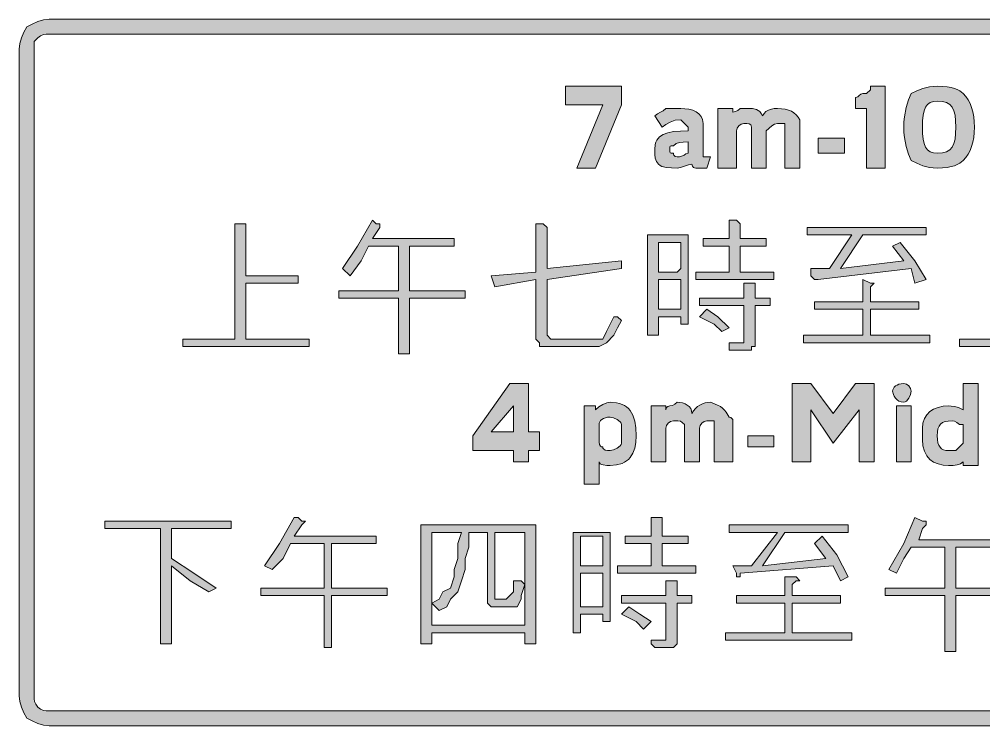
# Model space of a CAD drawing. Header units: metres. Extents: x 9 to 557, y 22 to 250.
# Drawn here: x 9.3 to 320.7, y 21.8 to 249.8 of the extents above; entities that cross this region are included whole.
import ezdxf

# ---------------------------------------------------------------- set-up
doc = ezdxf.new("R2010")
doc.units = ezdxf.units.M
doc.layers.add('FILL_BLACK_000000', color=7, linetype='Continuous', true_color=0x000000)

msp = doc.modelspace()

# ---------------------------------------------------------------- hatches: boundary and pattern name
at = {"layer": 'FILL_BLACK_000000', "true_color": 0x000000}
h = msp.add_hatch(color=7, dxfattribs=at)
h.dxf.hatch_style = 1
h.paths.add_polyline_path([(15.33, 22.59), (13.53, 23.36), (11.73, 24.24), (10.85, 26.04), (10.08, 27.84), (9.54, 29.64), (9.33, 31.44), (9.33, 240.24), (9.54, 242.04), (10.08, 243.84), (10.85, 245.64), (11.73, 247.44), (13.53, 248.32), (15.33, 249.09), (17.13, 249.63), (18.93, 249.84), (546.93, 249.84), (548.71, 249.63), (550.38, 249.09), (551.82, 248.32), (552.93, 247.44), (554.51, 245.64), (555.63, 243.84), (556.02, 242.94), (556.31, 242.04), (556.47, 241.14), (556.53, 240.24), (556.53, 31.44), (556.34, 30.54), (555.93, 29.64), (555.52, 28.74), (555.33, 27.84), (555.12, 26.94), (554.58, 26.04), (552.93, 24.24), (551.82, 23.36), (550.38, 22.59), (548.71, 22.05), (546.93, 21.84), (18.93, 21.84), (17.13, 22.05), (15.33, 22.59)])
h.paths.add_polyline_path([(14.15, 30.54), (14.28, 29.64), (14.64, 28.74), (15.33, 27.84), (16.23, 27.15), (17.13, 26.79), (18.03, 26.66), (18.93, 26.64), (546.93, 26.64), (548.13, 26.64), (548.53, 26.69), (548.84, 26.83), (549.33, 27.24), (549.82, 27.65), (550.13, 27.79), (550.53, 27.84), (550.72, 28.74), (551.13, 29.64), (551.54, 30.54), (551.73, 31.44), (551.73, 240.24), (551.54, 241.14), (551.13, 242.04), (550.72, 242.94), (550.53, 243.84), (549.63, 244.53), (548.73, 244.89), (547.83, 245.02), (546.93, 245.04), (18.93, 245.04), (18.03, 245.02), (17.13, 244.89), (16.23, 244.53), (15.33, 243.84), (14.13, 242.64), (14.13, 240.24), (14.13, 31.44), (14.15, 30.54)], flags=16)
h = msp.add_hatch(color=7, dxfattribs=at)
h.dxf.hatch_style = 1
h.paths.add_polyline_path([(197.73, 222.24), (185.73, 222.24), (185.73, 228.24), (203.73, 228.24), (203.73, 222.24), (195.33, 201.84), (189.33, 201.84), (197.73, 222.24)])
h = msp.add_hatch(color=7, dxfattribs=at)
h.dxf.hatch_style = 1
h.paths.add_polyline_path([(282.93, 201.84), (282.93, 221.04), (279.33, 221.04), (279.33, 224.64), (279.73, 224.69), (280.04, 224.83), (280.53, 225.24), (281.02, 225.65), (281.33, 225.79), (281.73, 225.84), (282.93, 225.84), (284.13, 227.04), (284.13, 228.24), (288.93, 228.24), (288.93, 201.84), (282.93, 201.84)])
h = msp.add_hatch(color=7, dxfattribs=at)
h.dxf.hatch_style = 1
h.paths.add_polyline_path([(317.51, 211.66), (317.22, 210.15), (316.83, 208.74), (316.32, 207.45), (315.71, 206.26), (314.97, 205.2), (314.13, 204.24), (312.99, 203.36), (312.21, 202.95), (311.28, 202.59), (310.18, 202.28), (308.9, 202.05), (307.42, 201.89), (305.73, 201.84), (304.43, 201.89), (303.24, 202.05), (301.08, 202.59), (299.15, 203.36), (297.33, 204.24), (296.45, 206.26), (295.68, 208.74), (295.14, 211.66), (294.98, 213.3), (294.93, 215.04), (294.98, 216.78), (295.14, 218.41), (295.68, 221.34), (296.45, 223.81), (297.33, 225.84), (299.15, 226.72), (301.08, 227.49), (303.24, 228.03), (304.43, 228.19), (305.73, 228.24), (307.42, 228.19), (308.9, 228.03), (310.18, 227.8), (311.28, 227.49), (312.21, 227.13), (312.99, 226.72), (314.13, 225.84), (314.97, 224.88), (315.71, 223.81), (316.32, 222.63), (316.83, 221.34), (317.22, 219.93), (317.51, 218.41), (317.67, 216.78), (317.73, 215.04), (317.67, 213.3), (317.51, 211.66)])
h.paths.add_polyline_path([(308.69, 207.11), (309.74, 207.72), (310.53, 208.59), (311.1, 209.75), (311.47, 211.2), (311.67, 212.96), (311.73, 215.04), (311.67, 217.12), (311.47, 218.88), (311.1, 220.33), (310.53, 221.49), (309.74, 222.36), (308.69, 222.97), (307.37, 223.33), (305.73, 223.44), (304.49, 223.33), (303.46, 222.97), (302.63, 222.36), (301.98, 221.49), (301.5, 220.33), (301.17, 218.88), (300.99, 217.12), (300.93, 215.04), (300.99, 212.96), (301.17, 211.2), (301.5, 209.75), (301.98, 208.59), (302.63, 207.72), (303.46, 207.11), (304.49, 206.75), (305.73, 206.64), (307.37, 206.75), (308.69, 207.11)], flags=16)
h = msp.add_hatch(color=7, dxfattribs=at)
h.dxf.hatch_style = 1
h.paths.add_polyline_path([(224.13, 216.24), (222.93, 217.44), (221.15, 217.23), (219.48, 216.69), (218.04, 215.92), (216.93, 215.04), (214.53, 218.64), (215.43, 219.35), (216.33, 219.84), (217.23, 220.33), (218.13, 221.04), (222.93, 221.04), (224.27, 220.98), (225.57, 220.8), (226.79, 220.47), (227.88, 219.99), (228.8, 219.34), (229.51, 218.51), (229.97, 217.48), (230.13, 216.24), (230.13, 206.64), (230.13, 205.44), (232.53, 205.44), (231.33, 201.84), (227.73, 201.84), (227.33, 201.89), (227.04, 202.03), (226.68, 202.44), (226.53, 203.04), (225.44, 202.85), (224.13, 202.44), (222.82, 202.03), (221.73, 201.84), (219.95, 201.86), (218.28, 201.99), (216.84, 202.35), (216.23, 202.64), (215.73, 203.04), (215.04, 203.96), (214.68, 204.99), (214.55, 206.25), (214.53, 207.84), (214.7, 209.48), (214.91, 210.18), (215.2, 210.8), (215.58, 211.36), (216.05, 211.85), (217.23, 212.64), (218.75, 213.21), (220.6, 213.58), (222.8, 213.78), (225.33, 213.84), (225.33, 215.04), (224.13, 216.24)])
h.paths.add_polyline_path([(219.48, 206.79), (219.84, 206.66), (220.53, 206.64), (220.58, 206.24), (220.72, 205.95), (221.13, 205.59), (221.73, 205.44), (222.52, 205.49), (223.14, 205.63), (223.98, 206.04), (224.6, 206.45), (225.33, 206.64), (225.33, 210.24), (223.74, 210.22), (222.48, 210.09), (221.45, 209.73), (220.53, 209.04), (219.84, 209.02), (219.48, 208.89), (219.35, 208.53), (219.33, 207.84), (219.35, 207.15), (219.48, 206.79)], flags=16)
h = msp.add_hatch(color=7, dxfattribs=at)
h.dxf.hatch_style = 1
h.paths.add_polyline_path([(234.93, 201.84), (234.93, 221.04), (239.73, 221.04), (239.73, 219.84), (240.61, 220.03), (241.38, 220.44), (242.13, 221.04), (244.53, 221.04), (246.12, 221), (247.38, 220.74), (247.92, 220.45), (248.41, 220.03), (248.88, 219.43), (249.33, 218.64), (249.83, 219.43), (250.42, 220.03), (251.06, 220.45), (251.73, 220.74), (253.04, 221), (254.13, 221.04), (255.42, 220.98), (256.61, 220.81), (257.67, 220.53), (258.63, 220.14), (259.47, 219.63), (260.21, 219.01), (260.82, 218.28), (261.33, 217.44), (261.33, 216.24), (261.33, 215.04), (261.33, 201.84), (256.53, 201.84), (256.53, 215.04), (256.53, 216.24), (254.13, 216.24), (253.23, 216.03), (252.33, 215.49), (250.53, 213.84), (250.53, 201.84), (245.73, 201.84), (245.73, 215.04), (245.68, 215.44), (245.52, 215.73), (244.98, 216.09), (244.21, 216.22), (243.33, 216.24), (242.45, 216.03), (241.68, 215.49), (241.14, 214.72), (240.93, 213.84), (240.93, 201.84), (234.93, 201.84)])
h = msp.add_hatch(color=7, dxfattribs=at)
h.dxf.hatch_style = 1
h.paths.add_polyline_path([(267.33, 206.64), (267.33, 211.44), (275.73, 211.44), (275.73, 206.64), (267.33, 206.64)])
h = msp.add_hatch(color=7, dxfattribs=at)
h.dxf.hatch_style = 1
h.paths.add_polyline_path([(82.53, 164.64), (82.53, 146.64), (102.93, 146.64), (102.93, 144.24), (62.13, 144.24), (62.13, 146.64), (78.93, 146.64), (78.93, 183.84), (81.33, 183.84), (82.53, 183.84), (82.53, 182.64), (82.53, 167.04), (99.33, 167.04), (99.33, 164.64), (82.53, 164.64)])
h = msp.add_hatch(color=7, dxfattribs=at)
h.dxf.hatch_style = 1
h.paths.add_polyline_path([(149.73, 176.64), (135.33, 176.64), (135.33, 162.24), (153.33, 162.24), (153.33, 159.84), (135.33, 159.84), (135.33, 141.84), (131.73, 141.84), (131.73, 159.84), (112.53, 159.84), (112.53, 162.24), (131.73, 162.24), (131.73, 176.64), (122.13, 176.64), (119.73, 171.84), (116.13, 167.04), (113.73, 169.44), (118.53, 176.64), (123.33, 185.04), (124.53, 183.84), (125.73, 183.84), (125.73, 182.64), (123.33, 179.04), (149.73, 179.04), (149.73, 176.64)])
h = msp.add_hatch(color=7, dxfattribs=at)
h.dxf.hatch_style = 1
h.paths.add_polyline_path([(176.13, 168.24), (176.13, 183.84), (178.53, 183.84), (179.73, 182.64), (179.73, 181.44), (179.73, 169.44), (203.73, 171.84), (203.73, 169.44), (179.73, 165.84), (179.73, 147.84), (180.93, 146.64), (183.33, 146.64), (195.33, 146.64), (197.73, 146.64), (198.93, 149.04), (201.33, 153.84), (202.53, 153.84), (203.73, 152.64), (202.53, 150.24), (201.33, 147.84), (198.93, 145.44), (196.53, 144.24), (194.13, 144.24), (179.73, 144.24), (178.53, 144.24), (177.33, 144.24), (177.33, 145.44), (176.13, 146.64), (176.13, 165.84), (162.93, 163.44), (161.73, 167.04), (176.13, 168.24)])
h = msp.add_hatch(color=7, dxfattribs=at)
h.dxf.hatch_style = 1
h.paths.add_polyline_path([(252.93, 167.04), (252.93, 165.84), (227.73, 165.84), (227.73, 167.04), (227.73, 168.24), (238.53, 168.24), (238.53, 169.44), (238.53, 176.64), (231.33, 176.64), (230.13, 176.64), (230.13, 179.04), (231.33, 179.04), (238.53, 179.04), (238.53, 185.04), (239.73, 185.04), (240.93, 185.04), (242.13, 183.84), (242.13, 182.64), (242.13, 179.04), (250.53, 179.04), (250.53, 176.64), (242.13, 176.64), (242.13, 169.44), (242.13, 168.24), (252.93, 168.24), (252.93, 167.04)])
h = msp.add_hatch(color=7, dxfattribs=at)
h.dxf.hatch_style = 1
h.paths.add_polyline_path([(333.33, 164.64), (333.33, 146.64), (353.73, 146.64), (353.73, 144.24), (312.93, 144.24), (312.93, 146.64), (329.73, 146.64), (329.73, 183.84), (332.13, 183.84), (333.33, 183.84), (333.33, 182.64), (333.33, 167.04), (350.13, 167.04), (350.13, 164.64), (333.33, 164.64)])
h = msp.add_hatch(color=7, dxfattribs=at)
h.dxf.hatch_style = 1
h.paths.add_polyline_path([(293.73, 177.84), (298.53, 171.84), (302.13, 165.84), (298.53, 164.64), (297.33, 169.44), (267.33, 165.84), (266.13, 165.84), (264.93, 167.04), (264.93, 169.44), (270.93, 169.44), (278.13, 180.24), (263.73, 180.24), (263.73, 182.64), (302.13, 182.64), (302.13, 180.24), (281.73, 180.24), (274.53, 169.44), (294.93, 171.84), (291.33, 176.64), (293.73, 177.84)])
h = msp.add_hatch(color=7, dxfattribs=at)
h.dxf.hatch_style = 1
h.paths.add_polyline_path([(213.33, 180.24), (225.33, 180.24), (225.33, 151.44), (222.93, 151.44), (222.93, 153.84), (221.73, 153.84), (215.73, 153.84), (215.73, 147.84), (213.33, 147.84), (212.13, 147.84), (212.13, 180.24), (213.33, 180.24)])
h.paths.add_polyline_path([(222.93, 156.24), (222.93, 165.84), (221.73, 165.84), (215.73, 165.84), (215.73, 156.24), (221.73, 156.24), (222.93, 156.24)], flags=16)
h.paths.add_polyline_path([(221.73, 168.24), (222.93, 169.44), (222.93, 177.84), (221.73, 177.84), (215.73, 177.84), (215.73, 169.44), (215.73, 168.24), (221.73, 168.24)], flags=16)
h = msp.add_hatch(color=7, dxfattribs=at)
h.dxf.hatch_style = 1
h.paths.add_polyline_path([(303.33, 147.84), (303.33, 145.44), (262.53, 145.44), (262.53, 147.84), (281.73, 147.84), (281.73, 156.24), (266.13, 156.24), (266.13, 158.64), (281.73, 158.64), (281.73, 165.84), (284.13, 164.64), (285.33, 164.64), (284.13, 163.44), (284.13, 158.64), (299.73, 158.64), (299.73, 156.24), (284.13, 156.24), (284.13, 147.84), (303.33, 147.84)])
h = msp.add_hatch(color=7, dxfattribs=at)
h.dxf.hatch_style = 1
h.paths.add_polyline_path([(244.53, 164.64), (245.73, 164.64), (246.93, 164.64), (246.93, 163.44), (246.93, 159.84), (251.73, 159.84), (251.73, 157.44), (246.93, 157.44), (246.93, 145.44), (246.93, 144.24), (245.73, 144.24), (245.73, 143.04), (244.53, 143.04), (239.73, 143.04), (238.53, 143.04), (238.53, 145.44), (242.13, 145.44), (243.33, 145.44), (243.33, 146.64), (243.33, 157.44), (228.93, 157.44), (228.93, 159.84), (243.33, 159.84), (243.33, 164.64), (244.53, 164.64)])
h = msp.add_hatch(color=7, dxfattribs=at)
h.dxf.hatch_style = 1
h.paths.add_polyline_path([(234.93, 153.84), (238.53, 150.24), (236.13, 149.04), (233.73, 151.44), (228.93, 153.84), (231.33, 156.24), (234.93, 153.84)])
h = msp.add_hatch(color=7, dxfattribs=at)
h.dxf.hatch_style = 1
h.paths.add_polyline_path([(155.73, 115.44), (167.73, 132.24), (173.73, 132.24), (173.73, 116.64), (177.33, 116.64), (177.33, 110.64), (173.73, 110.64), (173.73, 107.04), (168.93, 107.04), (168.93, 110.64), (155.73, 110.64), (155.73, 115.44)])
h.paths.add_polyline_path([(161.73, 116.64), (168.93, 116.64), (168.93, 125.04), (161.73, 116.64)], flags=16)
h = msp.add_hatch(color=7, dxfattribs=at)
h.dxf.hatch_style = 1
h.paths.add_polyline_path([(264.93, 123.84), (264.93, 107.04), (258.93, 107.04), (258.93, 132.24), (264.93, 132.24), (272.13, 122.64), (279.33, 132.24), (285.33, 132.24), (285.33, 107.04), (280.53, 107.04), (280.53, 123.84), (272.13, 113.04), (264.93, 123.84)])
h = msp.add_hatch(color=7, dxfattribs=at)
h.dxf.hatch_style = 1
h.paths.add_polyline_path([(297.12, 128.77), (296.58, 127.59), (295.81, 126.63), (295.38, 126.35), (294.93, 126.24), (294.09, 126.35), (293.36, 126.63), (292.74, 127.06), (292.23, 127.59), (291.84, 128.17), (291.56, 128.77), (291.33, 129.84), (291.39, 130.29), (291.56, 130.72), (291.84, 131.13), (292.23, 131.49), (292.74, 131.8), (293.36, 132.03), (294.09, 132.19), (294.93, 132.24), (295.81, 132.03), (296.58, 131.49), (297.12, 130.72), (297.33, 129.84), (297.12, 128.77)])
h = msp.add_hatch(color=7, dxfattribs=at)
h.dxf.hatch_style = 1
h.paths.add_polyline_path([(318.93, 132.24), (318.93, 105.84), (314.13, 105.84), (314.13, 107.04), (313.21, 106.35), (312.18, 105.99), (310.92, 105.86), (309.33, 105.84), (307.59, 105.95), (305.99, 106.31), (304.56, 106.92), (303.33, 107.79), (302.32, 108.95), (301.57, 110.4), (301.09, 112.16), (300.93, 114.24), (300.93, 115.44), (300.93, 116.64), (300.93, 117.84), (301.09, 119.53), (301.57, 120.99), (302.32, 122.23), (303.33, 123.24), (304.56, 124.03), (305.99, 124.59), (307.59, 124.93), (309.33, 125.04), (310.25, 125.02), (311.28, 124.89), (312.54, 124.53), (314.13, 123.84), (314.13, 132.24), (318.93, 132.24)])
h.paths.add_polyline_path([(314.13, 113.04), (314.13, 116.64), (314.13, 119.04), (312.93, 119.04), (312.05, 119.73), (311.28, 120.09), (310.53, 120.24), (309.29, 120.18), (308.26, 120), (307.43, 119.67), (306.78, 119.19), (306.3, 118.54), (305.97, 117.71), (305.79, 116.68), (305.73, 115.44), (305.79, 114.2), (305.95, 113.17), (306.24, 112.34), (306.63, 111.69), (307.14, 111.21), (307.76, 110.88), (308.49, 110.7), (309.33, 110.64), (311.73, 110.64), (314.13, 113.04)], flags=16)
h = msp.add_hatch(color=7, dxfattribs=at)
h.dxf.hatch_style = 1
h.paths.add_polyline_path([(196.42, 124.72), (197.73, 125.49), (199.04, 126.03), (200.13, 126.24), (202.21, 126.07), (203.13, 125.86), (203.97, 125.56), (204.74, 125.19), (205.42, 124.72), (206.04, 124.17), (206.58, 123.54), (207.05, 122.82), (207.45, 122.02), (208.06, 120.16), (208.42, 117.97), (208.53, 115.44), (208.42, 113.3), (208.06, 111.41), (207.45, 109.77), (206.58, 108.39), (206.04, 107.81), (205.42, 107.3), (204.74, 106.86), (203.97, 106.5), (202.21, 106.01), (200.13, 105.84), (199.06, 105.86), (197.88, 105.99), (197.35, 106.13), (196.92, 106.35), (196.64, 106.64), (196.53, 107.04), (196.53, 99.84), (191.73, 99.84), (191.73, 125.04), (195.33, 125.04), (195.33, 123.84), (196.42, 124.72)])
h.paths.add_polyline_path([(202.38, 111.39), (203.34, 112.16), (203.62, 112.59), (203.73, 113.04), (203.73, 114.24), (203.73, 117.84), (203.73, 119.04), (203.62, 119.49), (203.34, 119.92), (202.38, 120.69), (201.2, 121.23), (200.13, 121.44), (199.29, 121.39), (198.56, 121.23), (197.94, 121), (197.43, 120.69), (197.04, 120.33), (196.76, 119.92), (196.59, 119.49), (196.53, 119.04), (196.53, 114.24), (196.55, 113.36), (196.68, 112.59), (197.04, 112.05), (197.33, 111.89), (197.73, 111.84), (197.78, 111.44), (197.94, 111.15), (198.48, 110.79), (199.25, 110.66), (200.13, 110.64), (201.2, 110.85), (202.38, 111.39)], flags=16)
h = msp.add_hatch(color=7, dxfattribs=at)
h.dxf.hatch_style = 1
h.paths.add_polyline_path([(224.13, 107.04), (224.13, 119.04), (223.4, 119.73), (222.78, 120.09), (221.94, 120.22), (220.53, 120.24), (219.65, 120.03), (218.88, 119.49), (218.34, 118.72), (218.13, 117.84), (218.13, 107.04), (213.33, 107.04), (213.33, 125.04), (218.13, 125.04), (218.13, 123.84), (218.18, 124.24), (218.32, 124.53), (218.73, 124.89), (219.33, 125.04), (220.21, 125.23), (220.98, 125.64), (221.73, 126.24), (222.63, 126.18), (223.49, 126.01), (224.3, 125.73), (225.03, 125.34), (225.64, 124.83), (226.12, 124.21), (226.42, 123.48), (226.53, 122.64), (227.03, 123.48), (227.64, 124.21), (228.32, 124.83), (229.08, 125.34), (229.89, 125.73), (230.75, 126.01), (231.63, 126.18), (232.53, 126.24), (234.82, 125.32), (235.69, 124.83), (236.43, 124.29), (237.05, 123.7), (237.59, 123.03), (238.53, 121.44), (239.13, 121.29), (239.54, 120.93), (239.68, 120.64), (239.73, 120.24), (239.73, 107.04), (233.73, 107.04), (233.73, 119.04), (233.73, 120.24), (231.33, 120.24), (230.45, 120.03), (229.68, 119.49), (229.14, 118.72), (228.93, 117.84), (228.93, 107.04), (224.13, 107.04)])
h = msp.add_hatch(color=7, dxfattribs=at)
h.dxf.hatch_style = 1
h.paths.add_polyline_path([(297.33, 125.04), (297.33, 107.04), (292.53, 107.04), (292.53, 125.04), (297.33, 125.04)])
h = msp.add_hatch(color=7, dxfattribs=at)
h.dxf.hatch_style = 1
h.paths.add_polyline_path([(244.53, 111.84), (244.53, 115.44), (252.93, 115.44), (252.93, 111.84), (244.53, 111.84)])
h = msp.add_hatch(color=7, dxfattribs=at)
h.dxf.hatch_style = 1
h.paths.add_polyline_path([(77.73, 87.84), (77.73, 85.44), (58.53, 85.44), (58.53, 75.84), (65.73, 71.04), (72.93, 66.24), (70.53, 65.04), (64.53, 68.64), (58.53, 73.44), (58.53, 48.24), (54.93, 48.24), (54.93, 85.44), (36.93, 85.44), (36.93, 87.84), (77.73, 87.84)])
h = msp.add_hatch(color=7, dxfattribs=at)
h.dxf.hatch_style = 1
h.paths.add_polyline_path([(124.53, 80.64), (110.13, 80.64), (110.13, 66.24), (128.13, 66.24), (128.13, 63.84), (110.13, 63.84), (110.13, 47.04), (107.73, 47.04), (107.73, 63.84), (87.33, 63.84), (87.33, 66.24), (107.73, 66.24), (107.73, 80.64), (96.93, 80.64), (94.53, 75.84), (90.93, 72.24), (88.53, 73.44), (93.33, 80.64), (98.13, 89.04), (99.33, 89.04), (100.53, 87.84), (101.73, 87.84), (100.53, 86.64), (98.13, 83.04), (124.53, 83.04), (124.53, 80.64)])
h = msp.add_hatch(color=7, dxfattribs=at)
h.dxf.hatch_style = 1
h.paths.add_polyline_path([(227.73, 72.24), (227.73, 71.04), (202.53, 71.04), (202.53, 72.24), (202.53, 73.44), (213.33, 73.44), (213.33, 80.64), (206.13, 80.64), (204.93, 80.64), (204.93, 81.84), (204.93, 83.04), (206.13, 83.04), (213.33, 83.04), (213.33, 84.24), (213.33, 89.04), (214.53, 89.04), (215.73, 89.04), (216.93, 89.04), (216.93, 87.84), (216.93, 84.24), (216.93, 83.04), (225.33, 83.04), (225.33, 81.84), (225.33, 80.64), (216.93, 80.64), (216.93, 73.44), (227.73, 73.44), (227.73, 72.24)])
h = msp.add_hatch(color=7, dxfattribs=at)
h.dxf.hatch_style = 1
h.paths.add_polyline_path([(324.93, 79.44), (311.73, 79.44), (311.73, 66.24), (329.73, 66.24), (329.73, 63.84), (311.73, 63.84), (311.73, 45.84), (308.13, 45.84), (308.13, 63.84), (288.93, 63.84), (288.93, 66.24), (308.13, 66.24), (308.13, 79.44), (297.33, 79.44), (294.93, 75.84), (292.53, 71.04), (290.13, 72.24), (294.93, 80.64), (298.53, 89.04), (300.93, 87.84), (302.13, 87.84), (302.13, 86.64), (300.93, 85.44), (299.73, 81.84), (324.93, 81.84), (324.93, 79.44)])
h = msp.add_hatch(color=7, dxfattribs=at)
h.dxf.hatch_style = 1
h.paths.add_polyline_path([(142.53, 51.84), (142.53, 48.24), (138.93, 48.24), (138.93, 86.64), (176.13, 86.64), (176.13, 48.24), (172.53, 48.24), (172.53, 51.84), (142.53, 51.84)])
h.paths.add_polyline_path([(172.53, 54.24), (172.53, 67.44), (171.33, 63.84), (171.33, 62.64), (170.13, 60.24), (168.93, 60.24), (161.73, 60.24), (160.53, 61.44), (160.53, 62.64), (160.53, 63.84), (160.53, 84.24), (154.53, 84.24), (154.53, 79.44), (153.33, 75.84), (153.33, 72.24), (152.13, 68.64), (150.93, 65.04), (148.53, 62.64), (147.33, 60.24), (144.93, 59.04), (142.53, 61.44), (142.53, 54.24), (172.53, 54.24)], flags=16)
h.paths.add_polyline_path([(172.53, 84.24), (162.93, 84.24), (162.93, 63.84), (162.93, 62.64), (164.13, 62.64), (166.53, 62.64), (168.93, 65.04), (168.93, 68.64), (170.13, 68.64), (171.33, 68.64), (172.53, 67.44), (172.53, 84.24)], flags=16)
h.paths.add_polyline_path([(144.93, 62.64), (146.13, 65.04), (148.53, 66.24), (149.73, 69.84), (149.73, 72.24), (150.93, 75.84), (150.93, 80.64), (152.13, 84.24), (142.53, 84.24), (142.53, 61.44), (144.93, 62.64)], flags=16)
h = msp.add_hatch(color=7, dxfattribs=at)
h.dxf.hatch_style = 1
h.paths.add_polyline_path([(200.13, 84.24), (200.13, 55.44), (197.73, 55.44), (197.73, 57.84), (190.53, 57.84), (190.53, 53.04), (190.53, 51.84), (188.13, 51.84), (188.13, 53.04), (188.13, 84.24), (200.13, 84.24)])
h.paths.add_polyline_path([(197.73, 60.24), (197.73, 69.84), (197.73, 71.04), (190.53, 71.04), (190.53, 69.84), (190.53, 60.24), (197.73, 60.24)], flags=16)
h.paths.add_polyline_path([(197.73, 81.84), (197.73, 83.04), (190.53, 83.04), (190.53, 81.84), (190.53, 73.44), (197.73, 73.44), (197.73, 81.84)], flags=16)
h = msp.add_hatch(color=7, dxfattribs=at)
h.dxf.hatch_style = 1
h.paths.add_polyline_path([(268.53, 83.04), (273.33, 77.04), (276.93, 69.84), (274.53, 68.64), (272.13, 73.44), (242.13, 71.04), (242.13, 69.84), (240.93, 69.84), (240.93, 71.04), (239.73, 73.44), (245.73, 73.44), (254.13, 84.24), (238.53, 84.24), (238.53, 86.64), (276.93, 86.64), (276.93, 84.24), (256.53, 84.24), (249.33, 73.44), (269.73, 75.84), (266.13, 80.64), (268.53, 83.04)])
h = msp.add_hatch(color=7, dxfattribs=at)
h.dxf.hatch_style = 1
h.paths.add_polyline_path([(219.33, 68.64), (220.53, 68.64), (221.73, 68.64), (221.73, 67.44), (221.73, 65.04), (221.73, 63.84), (226.53, 63.84), (226.53, 62.64), (226.53, 61.44), (221.73, 61.44), (221.73, 50.64), (221.73, 49.44), (221.73, 48.24), (220.53, 47.04), (219.33, 47.04), (214.53, 47.04), (213.33, 48.24), (213.33, 49.44), (214.53, 49.44), (218.13, 49.44), (218.13, 50.64), (218.13, 51.84), (218.13, 61.44), (203.73, 61.44), (203.73, 62.64), (203.73, 63.84), (218.13, 63.84), (218.13, 65.04), (218.13, 68.64), (219.33, 68.64)])
h = msp.add_hatch(color=7, dxfattribs=at)
h.dxf.hatch_style = 1
h.paths.add_polyline_path([(278.13, 51.84), (278.13, 49.44), (237.33, 49.44), (237.33, 51.84), (256.53, 51.84), (256.53, 61.44), (240.93, 61.44), (240.93, 63.84), (256.53, 63.84), (256.53, 69.84), (258.93, 69.84), (260.13, 69.84), (261.33, 68.64), (260.13, 68.64), (258.93, 67.44), (258.93, 63.84), (274.53, 63.84), (274.53, 61.44), (258.93, 61.44), (258.93, 51.84), (278.13, 51.84)])
h = msp.add_hatch(color=7, dxfattribs=at)
h.dxf.hatch_style = 1
h.paths.add_polyline_path([(209.73, 57.84), (213.33, 55.44), (210.93, 53.04), (208.53, 55.44), (203.73, 57.84), (206.13, 60.24), (209.73, 57.84)])

# ---------------------------------------------------------------- linework, layer by layer
at = {"layer": 'FILL_BLACK_000000', "lineweight": 0, "true_color": 0x000000}
for points in [[(546.93, 21.84), (18.93, 21.84), (17.13, 22.05), (15.33, 22.59), (13.53, 23.36), (11.73, 24.24), (10.85, 26.04), (10.08, 27.84), (9.54, 29.64), (9.33, 31.44), (9.33, 240.24), (9.54, 242.04), (10.08, 243.84), (10.85, 245.64), (11.73, 247.44), (13.53, 248.32), (15.33, 249.09), (17.13, 249.63), (18.93, 249.84), (546.93, 249.84)], [(546.93, 245.04), (18.93, 245.04), (18.03, 245.02), (17.13, 244.89), (16.23, 244.53), (15.33, 243.84), (14.13, 242.64), (14.13, 240.24), (14.13, 31.44), (14.15, 30.54), (14.28, 29.64), (14.64, 28.74), (15.33, 27.84), (16.23, 27.15), (17.13, 26.79), (18.03, 26.66), (18.93, 26.64), (546.93, 26.64)], [(329.73, 63.84), (311.73, 63.84), (311.73, 45.84), (308.13, 45.84), (308.13, 63.84), (288.93, 63.84), (288.93, 66.24), (308.13, 66.24), (308.13, 79.44), (297.33, 79.44), (294.93, 75.84), (292.53, 71.04), (290.13, 72.24), (294.93, 80.64), (298.53, 89.04), (300.93, 87.84), (302.13, 87.84), (302.13, 86.64), (300.93, 85.44), (299.73, 81.84), (324.93, 81.84)], [(324.93, 79.44), (311.73, 79.44), (311.73, 66.24), (329.73, 66.24)]]:
    msp.add_lwpolyline(points, dxfattribs=at)
for points in [[(197.73, 222.24), (185.73, 222.24), (185.73, 228.24), (203.73, 228.24), (203.73, 222.24), (195.33, 201.84), (189.33, 201.84)], [(282.93, 201.84), (282.93, 221.04), (279.33, 221.04), (279.33, 224.64), (279.73, 224.69), (280.04, 224.83), (280.53, 225.24), (281.02, 225.65), (281.33, 225.79), (281.73, 225.84), (282.93, 225.84), (284.13, 227.04), (284.13, 228.24), (288.93, 228.24), (288.93, 201.84)], [(317.51, 211.66), (317.22, 210.15), (316.83, 208.74), (316.32, 207.45), (315.71, 206.26), (314.97, 205.2), (314.13, 204.24), (312.99, 203.36), (312.21, 202.95), (311.28, 202.59), (310.18, 202.28), (308.9, 202.05), (307.42, 201.89), (305.73, 201.84), (304.43, 201.89), (303.24, 202.05), (301.08, 202.59), (299.15, 203.36), (297.33, 204.24), (296.45, 206.26), (295.68, 208.74), (295.14, 211.66), (294.98, 213.3), (294.93, 215.04), (294.98, 216.78), (295.14, 218.41), (295.68, 221.34), (296.45, 223.81), (297.33, 225.84), (299.15, 226.72), (301.08, 227.49), (303.24, 228.03), (304.43, 228.19), (305.73, 228.24), (307.42, 228.19), (308.9, 228.03), (310.18, 227.8), (311.28, 227.49), (312.21, 227.13), (312.99, 226.72), (314.13, 225.84), (314.97, 224.88), (315.71, 223.81), (316.32, 222.63), (316.83, 221.34), (317.22, 219.93), (317.51, 218.41), (317.67, 216.78), (317.73, 215.04), (317.67, 213.3)], [(308.69, 207.11), (309.74, 207.72), (310.53, 208.59), (311.1, 209.75), (311.47, 211.2), (311.67, 212.96), (311.73, 215.04), (311.67, 217.12), (311.47, 218.88), (311.1, 220.33), (310.53, 221.49), (309.74, 222.36), (308.69, 222.97), (307.37, 223.33), (305.73, 223.44), (304.49, 223.33), (303.46, 222.97), (302.63, 222.36), (301.98, 221.49), (301.5, 220.33), (301.17, 218.88), (300.99, 217.12), (300.93, 215.04), (300.99, 212.96), (301.17, 211.2), (301.5, 209.75), (301.98, 208.59), (302.63, 207.72), (303.46, 207.11), (304.49, 206.75), (305.73, 206.64), (307.37, 206.75)], [(224.13, 216.24), (222.93, 217.44), (221.15, 217.23), (219.48, 216.69), (218.04, 215.92), (216.93, 215.04), (214.53, 218.64), (215.43, 219.35), (216.33, 219.84), (217.23, 220.33), (218.13, 221.04), (222.93, 221.04), (224.27, 220.98), (225.57, 220.8), (226.79, 220.47), (227.88, 219.99), (228.8, 219.34), (229.51, 218.51), (229.97, 217.48), (230.13, 216.24), (230.13, 206.64), (230.13, 205.44), (232.53, 205.44), (231.33, 201.84), (227.73, 201.84), (227.33, 201.89), (227.04, 202.03), (226.68, 202.44), (226.53, 203.04), (225.44, 202.85), (224.13, 202.44), (222.82, 202.03), (221.73, 201.84), (219.95, 201.86), (218.28, 201.99), (216.84, 202.35), (216.23, 202.64), (215.73, 203.04), (215.04, 203.96), (214.68, 204.99), (214.55, 206.25), (214.53, 207.84), (214.7, 209.48), (214.91, 210.18), (215.2, 210.8), (215.58, 211.36), (216.05, 211.85), (217.23, 212.64), (218.75, 213.21), (220.6, 213.58), (222.8, 213.78), (225.33, 213.84), (225.33, 215.04)], [(234.93, 201.84), (234.93, 221.04), (239.73, 221.04), (239.73, 219.84), (240.61, 220.03), (241.38, 220.44), (242.13, 221.04), (244.53, 221.04), (246.12, 221), (247.38, 220.74), (247.92, 220.45), (248.41, 220.03), (248.88, 219.43), (249.33, 218.64), (249.83, 219.43), (250.42, 220.03), (251.06, 220.45), (251.73, 220.74), (253.04, 221), (254.13, 221.04), (255.42, 220.98), (256.61, 220.81), (257.67, 220.53), (258.63, 220.14), (259.47, 219.63), (260.21, 219.01), (260.82, 218.28), (261.33, 217.44), (261.33, 216.24), (261.33, 215.04), (261.33, 201.84), (256.53, 201.84), (256.53, 215.04), (256.53, 216.24), (254.13, 216.24), (253.23, 216.03), (252.33, 215.49), (250.53, 213.84), (250.53, 201.84), (245.73, 201.84), (245.73, 215.04), (245.68, 215.44), (245.52, 215.73), (244.98, 216.09), (244.21, 216.22), (243.33, 216.24), (242.45, 216.03), (241.68, 215.49), (241.14, 214.72), (240.93, 213.84), (240.93, 201.84)], [(219.48, 206.79), (219.84, 206.66), (220.53, 206.64), (220.58, 206.24), (220.72, 205.95), (221.13, 205.59), (221.73, 205.44), (222.52, 205.49), (223.14, 205.63), (223.98, 206.04), (224.6, 206.45), (225.33, 206.64), (225.33, 210.24), (223.74, 210.22), (222.48, 210.09), (221.45, 209.73), (220.53, 209.04), (219.84, 209.02), (219.48, 208.89), (219.35, 208.53), (219.33, 207.84), (219.35, 207.15)], [(267.33, 206.64), (267.33, 211.44), (275.73, 211.44), (275.73, 206.64)], [(82.53, 164.64), (82.53, 146.64), (102.93, 146.64), (102.93, 144.24), (62.13, 144.24), (62.13, 146.64), (78.93, 146.64), (78.93, 183.84), (81.33, 183.84), (82.53, 183.84), (82.53, 182.64), (82.53, 167.04), (99.33, 167.04), (99.33, 164.64)], [(149.73, 176.64), (135.33, 176.64), (135.33, 162.24), (153.33, 162.24), (153.33, 159.84), (135.33, 159.84), (135.33, 141.84), (131.73, 141.84), (131.73, 159.84), (112.53, 159.84), (112.53, 162.24), (131.73, 162.24), (131.73, 176.64), (122.13, 176.64), (119.73, 171.84), (116.13, 167.04), (113.73, 169.44), (118.53, 176.64), (123.33, 185.04), (124.53, 183.84), (125.73, 183.84), (125.73, 182.64), (123.33, 179.04), (149.73, 179.04)], [(176.13, 168.24), (176.13, 183.84), (178.53, 183.84), (179.73, 182.64), (179.73, 181.44), (179.73, 169.44), (203.73, 171.84), (203.73, 169.44), (179.73, 165.84), (179.73, 147.84), (180.93, 146.64), (183.33, 146.64), (195.33, 146.64), (197.73, 146.64), (198.93, 149.04), (201.33, 153.84), (202.53, 153.84), (203.73, 152.64), (202.53, 150.24), (201.33, 147.84), (198.93, 145.44), (196.53, 144.24), (194.13, 144.24), (179.73, 144.24), (178.53, 144.24), (177.33, 144.24), (177.33, 145.44), (176.13, 146.64), (176.13, 165.84), (162.93, 163.44), (161.73, 167.04)], [(252.93, 167.04), (252.93, 165.84), (227.73, 165.84), (227.73, 167.04), (227.73, 168.24), (238.53, 168.24), (238.53, 169.44), (238.53, 176.64), (231.33, 176.64), (230.13, 176.64), (230.13, 179.04), (231.33, 179.04), (238.53, 179.04), (238.53, 185.04), (239.73, 185.04), (240.93, 185.04), (242.13, 183.84), (242.13, 182.64), (242.13, 179.04), (250.53, 179.04), (250.53, 176.64), (242.13, 176.64), (242.13, 169.44), (242.13, 168.24), (252.93, 168.24)], [(333.33, 164.64), (333.33, 146.64), (353.73, 146.64), (353.73, 144.24), (312.93, 144.24), (312.93, 146.64), (329.73, 146.64), (329.73, 183.84), (332.13, 183.84), (333.33, 183.84), (333.33, 182.64), (333.33, 167.04), (350.13, 167.04), (350.13, 164.64)], [(293.73, 177.84), (298.53, 171.84), (302.13, 165.84), (298.53, 164.64), (297.33, 169.44), (267.33, 165.84), (266.13, 165.84), (264.93, 167.04), (264.93, 169.44), (270.93, 169.44), (278.13, 180.24), (263.73, 180.24), (263.73, 182.64), (302.13, 182.64), (302.13, 180.24), (281.73, 180.24), (274.53, 169.44), (294.93, 171.84), (291.33, 176.64)], [(213.33, 180.24), (225.33, 180.24), (225.33, 151.44), (222.93, 151.44), (222.93, 153.84), (221.73, 153.84), (215.73, 153.84), (215.73, 147.84), (213.33, 147.84), (212.13, 147.84), (212.13, 180.24)], [(221.73, 168.24), (222.93, 169.44), (222.93, 177.84), (221.73, 177.84), (215.73, 177.84), (215.73, 169.44), (215.73, 168.24)], [(222.93, 156.24), (222.93, 165.84), (221.73, 165.84), (215.73, 165.84), (215.73, 156.24), (221.73, 156.24)], [(303.33, 147.84), (303.33, 145.44), (262.53, 145.44), (262.53, 147.84), (281.73, 147.84), (281.73, 156.24), (266.13, 156.24), (266.13, 158.64), (281.73, 158.64), (281.73, 165.84), (284.13, 164.64), (285.33, 164.64), (284.13, 163.44), (284.13, 158.64), (299.73, 158.64), (299.73, 156.24), (284.13, 156.24), (284.13, 147.84)], [(244.53, 164.64), (245.73, 164.64), (246.93, 164.64), (246.93, 163.44), (246.93, 159.84), (251.73, 159.84), (251.73, 157.44), (246.93, 157.44), (246.93, 145.44), (246.93, 144.24), (245.73, 144.24), (245.73, 143.04), (244.53, 143.04), (239.73, 143.04), (238.53, 143.04), (238.53, 145.44), (242.13, 145.44), (243.33, 145.44), (243.33, 146.64), (243.33, 157.44), (228.93, 157.44), (228.93, 159.84), (243.33, 159.84), (243.33, 164.64)], [(234.93, 153.84), (238.53, 150.24), (236.13, 149.04), (233.73, 151.44), (228.93, 153.84), (231.33, 156.24)], [(155.73, 115.44), (167.73, 132.24), (173.73, 132.24), (173.73, 116.64), (177.33, 116.64), (177.33, 110.64), (173.73, 110.64), (173.73, 107.04), (168.93, 107.04), (168.93, 110.64), (155.73, 110.64)], [(264.93, 123.84), (264.93, 107.04), (258.93, 107.04), (258.93, 132.24), (264.93, 132.24), (272.13, 122.64), (279.33, 132.24), (285.33, 132.24), (285.33, 107.04), (280.53, 107.04), (280.53, 123.84), (272.13, 113.04)], [(297.12, 128.77), (296.58, 127.59), (295.81, 126.63), (295.38, 126.35), (294.93, 126.24), (294.09, 126.35), (293.36, 126.63), (292.74, 127.06), (292.23, 127.59), (291.84, 128.17), (291.56, 128.77), (291.33, 129.84), (291.39, 130.29), (291.56, 130.72), (291.84, 131.13), (292.23, 131.49), (292.74, 131.8), (293.36, 132.03), (294.09, 132.19), (294.93, 132.24), (295.81, 132.03), (296.58, 131.49), (297.12, 130.72), (297.33, 129.84)], [(318.93, 132.24), (318.93, 105.84), (314.13, 105.84), (314.13, 107.04), (313.21, 106.35), (312.18, 105.99), (310.92, 105.86), (309.33, 105.84), (307.59, 105.95), (305.99, 106.31), (304.56, 106.92), (303.33, 107.79), (302.32, 108.95), (301.57, 110.4), (301.09, 112.16), (300.93, 114.24), (300.93, 115.44), (300.93, 116.64), (300.93, 117.84), (301.09, 119.53), (301.57, 120.99), (302.32, 122.23), (303.33, 123.24), (304.56, 124.03), (305.99, 124.59), (307.59, 124.93), (309.33, 125.04), (310.25, 125.02), (311.28, 124.89), (312.54, 124.53), (314.13, 123.84), (314.13, 132.24)], [(161.73, 116.64), (168.93, 116.64), (168.93, 125.04)], [(196.42, 124.72), (197.73, 125.49), (199.04, 126.03), (200.13, 126.24), (202.21, 126.07), (203.13, 125.86), (203.97, 125.56), (204.74, 125.19), (205.42, 124.72), (206.04, 124.17), (206.58, 123.54), (207.05, 122.82), (207.45, 122.02), (208.06, 120.16), (208.42, 117.97), (208.53, 115.44), (208.42, 113.3), (208.06, 111.41), (207.45, 109.77), (206.58, 108.39), (206.04, 107.81), (205.42, 107.3), (204.74, 106.86), (203.97, 106.5), (202.21, 106.01), (200.13, 105.84), (199.06, 105.86), (197.88, 105.99), (197.35, 106.13), (196.92, 106.35), (196.64, 106.64), (196.53, 107.04), (196.53, 99.84), (191.73, 99.84), (191.73, 125.04), (195.33, 125.04), (195.33, 123.84)], [(224.13, 107.04), (224.13, 119.04), (223.4, 119.73), (222.78, 120.09), (221.94, 120.22), (220.53, 120.24), (219.65, 120.03), (218.88, 119.49), (218.34, 118.72), (218.13, 117.84), (218.13, 107.04), (213.33, 107.04), (213.33, 125.04), (218.13, 125.04), (218.13, 123.84), (218.18, 124.24), (218.32, 124.53), (218.73, 124.89), (219.33, 125.04), (220.21, 125.23), (220.98, 125.64), (221.73, 126.24), (222.63, 126.18), (223.49, 126.01), (224.3, 125.73), (225.03, 125.34), (225.64, 124.83), (226.12, 124.21), (226.42, 123.48), (226.53, 122.64), (227.03, 123.48), (227.64, 124.21), (228.32, 124.83), (229.08, 125.34), (229.89, 125.73), (230.75, 126.01), (231.63, 126.18), (232.53, 126.24), (234.82, 125.32), (235.69, 124.83), (236.43, 124.29), (237.05, 123.7), (237.59, 123.03), (238.53, 121.44), (239.13, 121.29), (239.54, 120.93), (239.68, 120.64), (239.73, 120.24), (239.73, 107.04), (233.73, 107.04), (233.73, 119.04), (233.73, 120.24), (231.33, 120.24), (230.45, 120.03), (229.68, 119.49), (229.14, 118.72), (228.93, 117.84), (228.93, 107.04)], [(297.33, 125.04), (297.33, 107.04), (292.53, 107.04), (292.53, 125.04)], [(202.38, 111.39), (203.34, 112.16), (203.62, 112.59), (203.73, 113.04), (203.73, 114.24), (203.73, 117.84), (203.73, 119.04), (203.62, 119.49), (203.34, 119.92), (202.38, 120.69), (201.2, 121.23), (200.13, 121.44), (199.29, 121.39), (198.56, 121.23), (197.94, 121), (197.43, 120.69), (197.04, 120.33), (196.76, 119.92), (196.59, 119.49), (196.53, 119.04), (196.53, 114.24), (196.55, 113.36), (196.68, 112.59), (197.04, 112.05), (197.33, 111.89), (197.73, 111.84), (197.78, 111.44), (197.94, 111.15), (198.48, 110.79), (199.25, 110.66), (200.13, 110.64), (201.2, 110.85)], [(314.13, 113.04), (314.13, 116.64), (314.13, 119.04), (312.93, 119.04), (312.05, 119.73), (311.28, 120.09), (310.53, 120.24), (309.29, 120.18), (308.26, 120), (307.43, 119.67), (306.78, 119.19), (306.3, 118.54), (305.97, 117.71), (305.79, 116.68), (305.73, 115.44), (305.79, 114.2), (305.95, 113.17), (306.24, 112.34), (306.63, 111.69), (307.14, 111.21), (307.76, 110.88), (308.49, 110.7), (309.33, 110.64), (311.73, 110.64)], [(244.53, 111.84), (244.53, 115.44), (252.93, 115.44), (252.93, 111.84)], [(77.73, 87.84), (77.73, 85.44), (58.53, 85.44), (58.53, 75.84), (65.73, 71.04), (72.93, 66.24), (70.53, 65.04), (64.53, 68.64), (58.53, 73.44), (58.53, 48.24), (54.93, 48.24), (54.93, 85.44), (36.93, 85.44), (36.93, 87.84)], [(124.53, 80.64), (110.13, 80.64), (110.13, 66.24), (128.13, 66.24), (128.13, 63.84), (110.13, 63.84), (110.13, 47.04), (107.73, 47.04), (107.73, 63.84), (87.33, 63.84), (87.33, 66.24), (107.73, 66.24), (107.73, 80.64), (96.93, 80.64), (94.53, 75.84), (90.93, 72.24), (88.53, 73.44), (93.33, 80.64), (98.13, 89.04), (99.33, 89.04), (100.53, 87.84), (101.73, 87.84), (100.53, 86.64), (98.13, 83.04), (124.53, 83.04)], [(227.73, 72.24), (227.73, 71.04), (202.53, 71.04), (202.53, 72.24), (202.53, 73.44), (213.33, 73.44), (213.33, 80.64), (206.13, 80.64), (204.93, 80.64), (204.93, 81.84), (204.93, 83.04), (206.13, 83.04), (213.33, 83.04), (213.33, 84.24), (213.33, 89.04), (214.53, 89.04), (215.73, 89.04), (216.93, 89.04), (216.93, 87.84), (216.93, 84.24), (216.93, 83.04), (225.33, 83.04), (225.33, 81.84), (225.33, 80.64), (216.93, 80.64), (216.93, 73.44), (227.73, 73.44)], [(142.53, 51.84), (142.53, 48.24), (138.93, 48.24), (138.93, 86.64), (176.13, 86.64), (176.13, 48.24), (172.53, 48.24), (172.53, 51.84)], [(172.53, 54.24), (172.53, 67.44), (171.33, 63.84), (171.33, 62.64), (170.13, 60.24), (168.93, 60.24), (161.73, 60.24), (160.53, 61.44), (160.53, 62.64), (160.53, 63.84), (160.53, 84.24), (154.53, 84.24), (154.53, 79.44), (153.33, 75.84), (153.33, 72.24), (152.13, 68.64), (150.93, 65.04), (148.53, 62.64), (147.33, 60.24), (144.93, 59.04), (142.53, 61.44), (142.53, 54.24)], [(144.93, 62.64), (146.13, 65.04), (148.53, 66.24), (149.73, 69.84), (149.73, 72.24), (150.93, 75.84), (150.93, 80.64), (152.13, 84.24), (142.53, 84.24), (142.53, 61.44)], [(172.53, 84.24), (162.93, 84.24), (162.93, 63.84), (162.93, 62.64), (164.13, 62.64), (166.53, 62.64), (168.93, 65.04), (168.93, 68.64), (170.13, 68.64), (171.33, 68.64), (172.53, 67.44)], [(200.13, 84.24), (200.13, 55.44), (197.73, 55.44), (197.73, 57.84), (190.53, 57.84), (190.53, 53.04), (190.53, 51.84), (188.13, 51.84), (188.13, 53.04), (188.13, 84.24)], [(268.53, 83.04), (273.33, 77.04), (276.93, 69.84), (274.53, 68.64), (272.13, 73.44), (242.13, 71.04), (242.13, 69.84), (240.93, 69.84), (240.93, 71.04), (239.73, 73.44), (245.73, 73.44), (254.13, 84.24), (238.53, 84.24), (238.53, 86.64), (276.93, 86.64), (276.93, 84.24), (256.53, 84.24), (249.33, 73.44), (269.73, 75.84), (266.13, 80.64)], [(197.73, 81.84), (197.73, 83.04), (190.53, 83.04), (190.53, 81.84), (190.53, 73.44), (197.73, 73.44)], [(197.73, 60.24), (197.73, 69.84), (197.73, 71.04), (190.53, 71.04), (190.53, 69.84), (190.53, 60.24)], [(219.33, 68.64), (220.53, 68.64), (221.73, 68.64), (221.73, 67.44), (221.73, 65.04), (221.73, 63.84), (226.53, 63.84), (226.53, 62.64), (226.53, 61.44), (221.73, 61.44), (221.73, 50.64), (221.73, 49.44), (221.73, 48.24), (220.53, 47.04), (219.33, 47.04), (214.53, 47.04), (213.33, 48.24), (213.33, 49.44), (214.53, 49.44), (218.13, 49.44), (218.13, 50.64), (218.13, 51.84), (218.13, 61.44), (203.73, 61.44), (203.73, 62.64), (203.73, 63.84), (218.13, 63.84), (218.13, 65.04), (218.13, 68.64)], [(278.13, 51.84), (278.13, 49.44), (237.33, 49.44), (237.33, 51.84), (256.53, 51.84), (256.53, 61.44), (240.93, 61.44), (240.93, 63.84), (256.53, 63.84), (256.53, 69.84), (258.93, 69.84), (260.13, 69.84), (261.33, 68.64), (260.13, 68.64), (258.93, 67.44), (258.93, 63.84), (274.53, 63.84), (274.53, 61.44), (258.93, 61.44), (258.93, 51.84)], [(209.73, 57.84), (213.33, 55.44), (210.93, 53.04), (208.53, 55.44), (203.73, 57.84), (206.13, 60.24)]]:
    msp.add_lwpolyline(points, close=True, dxfattribs=at)

doc.saveas('drawing.dxf')
